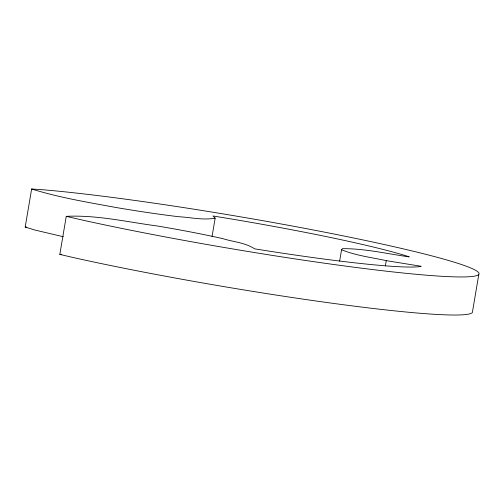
<?xml version="1.0" encoding="UTF-8"?>
<svg xmlns="http://www.w3.org/2000/svg" width="504" height="504" viewBox="0 0 504 504"><rect width="100%" height="100%" fill="white"/><g stroke="black" fill="none" stroke-linecap="round" stroke-linejoin="round"><path stroke-width="0.76" d="M63.41 236.754L35.009 230.076L25.2 227.052L31.639 188.987L42.468 189.724A248.762 16.487 9.6 0 1 387.299 245.209A248.762 16.487 9.6 0 1 425.111 275.077A248.762 16.487 9.6 0 1 80.281 219.593L66.263 216.336L59.825 254.407L73.842 257.664A248.762 16.487 9.6 0 0 328.129 302.683A248.762 16.487 9.6 0 0 472.361 312.524L478.8 274.453M212.071 236.42L215.164 218.15L212.99 215.97A193.479 12.821 9.6 0 1 407.73 256.347L409.273 256.895C387.072 253.814 364.921 248.478 342.399 248.674L341.567 249.738L339.633 261.16M385.352 265.973L386.259 260.644C371.309 257.387 355.793 255.585 341.567 249.738M215.164 218.15C203.162 220.406 190.89 217.388 178.857 216.733C157.865 214.232 136.968 211.044 116.134 207.522C87.79 202.287 59.195 197.606 31.639 188.987M66.263 216.336C96.737 214.849 127.033 221.987 157.135 225.956C179.128 229.648 201.046 233.78 222.812 238.631C233.321 241.97 245.253 242.575 254.583 248.831A193.479 12.821 9.6 0 0 420.582 266.496L421.155 266.282L386.259 260.644M59.825 254.407L61.312 254.237M25.2 227.052L26.75 227.159"/></g></svg>
